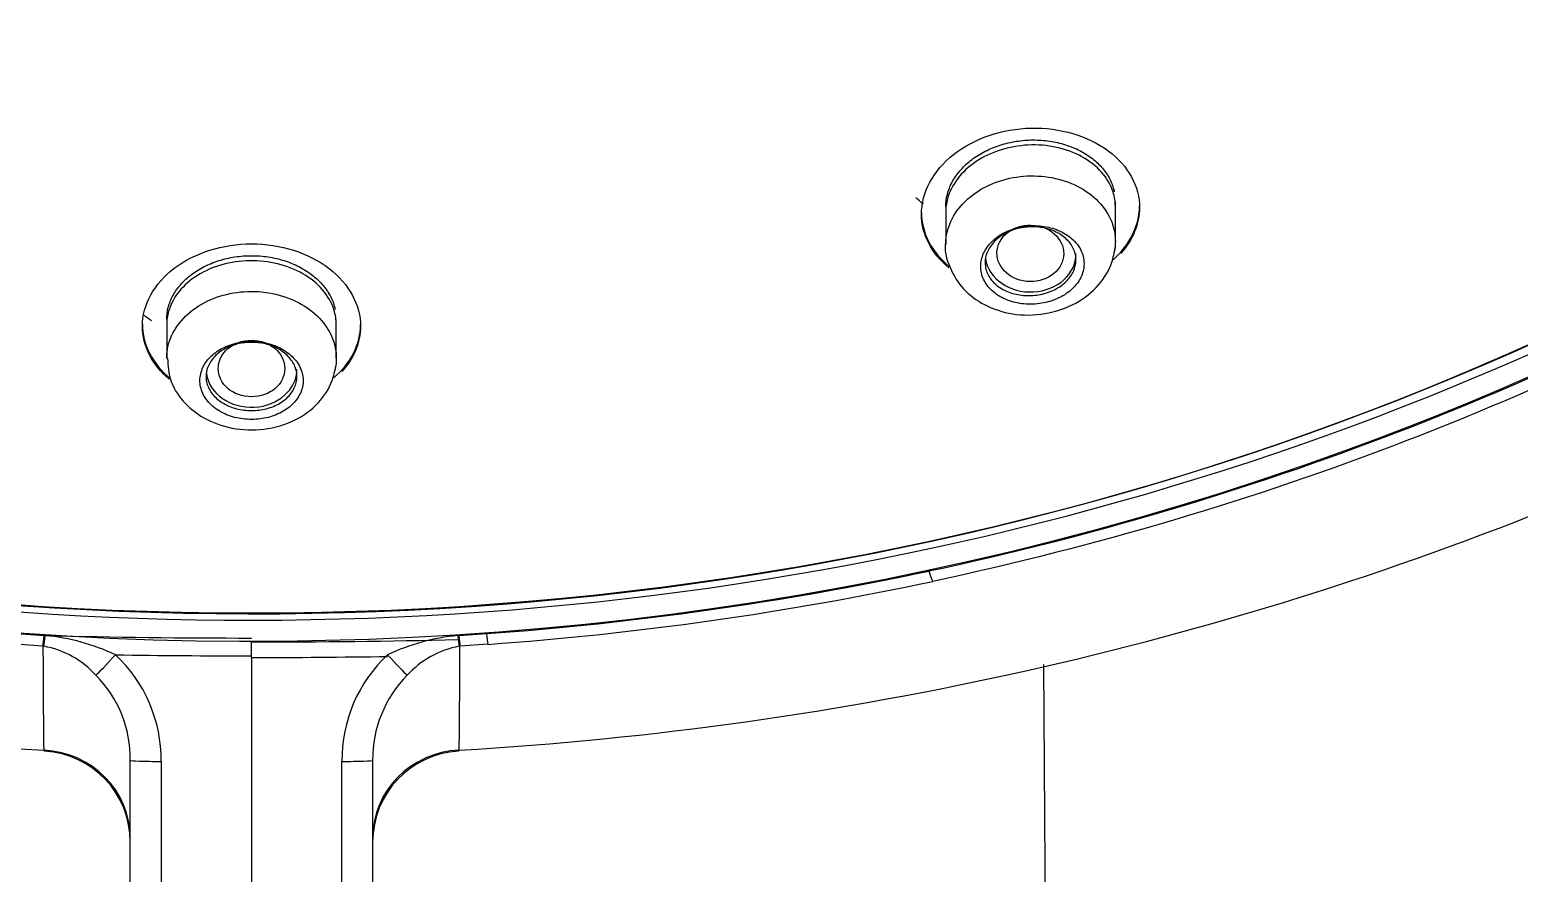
# Model space of a CAD drawing. Header units: millimetres. Extents: x -60 to 7633, y -2614 to 2146.
# Drawn here: x 3012.93 to 3037.52, y 983.89 to 997.8 of the extents above; entities that cross this region are included whole.
import ezdxf

# ---------------------------------------------------------------- set-up
doc = ezdxf.new("R2010")
doc.units = ezdxf.units.MM
doc.layers.get('0').update_dxf_attribs({"color": 250})

msp = doc.modelspace()

# ---------------------------------------------------------------- linework, layer by layer
at = {"linetype": 'Continuous'}
for p, q in [((3028.052, 994.88), (3028.052, 994.26)), ((3030.852, 994.311), (3030.852, 994.966)), ((3015.192, 993.02), (3015.192, 992.384)), ((3017.992, 992.384), (3017.992, 993.02)), ((3013.15, 987.632), (3012.692, 987.663)), ((3012.714, 987.839), (3013.17, 987.809)), ((3013.17, 987.809), (3013.186, 987.807)), ((3019.998, 987.807), (3020.015, 987.809)), ((3020.015, 987.809), (3020.47, 987.839)), ((3020.492, 987.663), (3020.034, 987.632)), ((3013.163, 987.631), (3013.15, 987.632)), ((3016.592, 987.446), (3016.592, 968.956)), ((3020.034, 987.632), (3020.021, 987.631)), ((3014.592, 970.471), (3014.592, 985.748)), ((3015.1, 985.732), (3015.1, 970.455)), ((3018.084, 970.455), (3018.084, 985.732)), ((3018.592, 985.748), (3018.592, 970.471))]:
    msp.add_line(p, q, dxfattribs=at)
for centre, radius, start, end in [((3016.608, 1041.465), 53.765, 274.1195, 281.9874), ((3016.663, 1041.208), 53.682, 274.0905, 282.0154), ((3012.877, 984.395), 3.426, 64.6039, 84.8165), ((2344.865, 988.611), 671.729, 359.900636, 359.922474), ((3020.307, 984.395), 3.426, 95.1828, 115.3968), ((3201.169, 988.13), 188.02, 180.15164, 180.67471), ((3012.902, 986.15), 1.503, 41.7941, 80.0268), ((3012.73, 985.756), 2.371, 359.4213, 47.0086), ((3020.463, 985.752), 2.379, 133.0797, 180.4904), ((3020.32, 986.082), 1.578, 100.9079, 137.2713), ((2831.75, 988.131), 188.284, 359.32618, 359.84811), ((-16471.162, 848.509), 19501.327, 0.0942894, 0.4078597), ((3012.639, 985.774), 1.953, 359.2413, 44.8749), ((3020.554, 985.77), 1.962, 135.2408, 180.6429), ((3013.092, 984.401), 1.5, 0.004, 86.7573), ((3020.092, 984.402), 1.5, 93.2464, 179.996)]:
    msp.add_arc(centre, radius, start, end, dxfattribs=at)
for centre, major_axis, ratio in [((3016.592, 1025.663), (44.7, 0), 0.838671), ((3029.449, 994.113), (-0.551, 0.01), 0.844508), ((3016.592, 992.212), (-0.55, 0), 0.846415)]:
    msp.add_ellipse(centre, major_axis=major_axis, ratio=ratio, dxfattribs=at)
for centre, major_axis, ratio, start_param, end_param in [((3016.592, 1025.749), (-45.35, 0), 0.838671, 1.980202, 3.571695), ((3016.592, 1025.541), (-44.564, 0), 0.838671, 0.079176, 3.011959), ((3016.592, 1025.886), (-45.1, 0), 0.838671, 0.292927, 2.913253), ((3016.592, 1025.749), (-45.35, 0), 0.838671, 0.963986, 1.980202), ((3029.452, 994.105), (0.75, 0), 0.838671, 3.273094, 6.283185), ((3016.592, 992.203), (-0.75, 0), 0.838671, 0.124413, 3.141593), ((3016.649, 1127.331), (0, -139.629), 0.616477, 0.044403, 0.12961), ((3027.775, 989.145), (0.104, -0.489), 0.134164, -1.009042, -0.467128), ((3013.17, 988.081), (-0.032, -0.499), 0.040971, 0.454532, 0.996133), ((3013.186, 988.08), (-0.038, -0.499), 0.049729, 0.454517, 0.996748), ((3016.535, 1127.331), (0, 139.564), 1, 3.117597, 3.142004), ((3016.649, 1127.331), (0, 139.629), 1, 3.141187, 3.165589), ((3019.998, 988.08), (0.038, -0.499), 0.049729, -0.996748, -0.454517), ((3020.015, 988.081), (0.032, -0.499), 0.040971, -0.996133, -0.454532), ((3020.47, 988.112), (0.036, -0.499), 0.046444, -0.996503, -0.454866), ((3014.334, 987.507), (-0.335, -0.371), 0.040591, 0.342154, 1.563535), ((3016.535, 1127.059), (0, 139.586), 1, 3.125912, 3.142001), ((3016.649, 1127.059), (0, 139.613), 1, 3.141184, 3.157273), ((3018.851, 987.507), (0.335, -0.371), 0.040591, 4.71965, 5.941031), ((3013.092, 984.466), (1.5, 0), 0.967333, 0, 1.523747), ((3015.092, 985.748), (0.5, 0), 0.032586, 3.141593, 4.72896), ((3018.092, 985.748), (-0.5, 0), 0.032586, 1.554225, 3.141593), ((3020.092, 984.468), (1.5, 0), 0.967253, 1.617833, 3.141593)]:
    msp.add_ellipse(centre, major_axis=major_axis, ratio=ratio, start_param=start_param, end_param=end_param, dxfattribs=at)
for points, knots in [([(3005.346, 988.702), (3002.658, 989.275), (3000.07, 990.044), (2995.085, 991.959), (2992.668, 993.119), (2988.155, 995.769), (2986.061, 997.252), (2982.195, 1000.531), (2980.421, 1002.338), (2977.333, 1006.135), (2976, 1008.138), (2973.763, 1012.356), (2972.867, 1014.568), (2971.58, 1019.029), (2971.176, 1021.3), (2970.862, 1025.923), (2970.957, 1028.245), (2971.634, 1032.797), (2972.215, 1035.044), (2973.878, 1039.478), (2974.939, 1041.604), (2977.49, 1045.66), (2978.992, 1047.605), (2982.409, 1051.251), (2984.291, 1052.92), (2988.388, 1055.961), (2990.627, 1057.343), (2995.344, 1059.733), (2997.804, 1060.737), (3002.923, 1062.37), (3005.602, 1063.001), (3009.689, 1063.632), (3011.064, 1063.79), (3013.822, 1064.001), (3015.222, 1064.053), (3016.592, 1064.053)], [0, 0, 0, 0, 0.0625, 0.0625, 0.125, 0.125, 0.1875, 0.1875, 0.25, 0.25, 0.3125, 0.3125, 0.375, 0.375, 0.4375, 0.4375, 0.5, 0.5, 0.5625, 0.5625, 0.625, 0.625, 0.6875, 0.6875, 0.75, 0.75, 0.8125, 0.8125, 0.875, 0.875, 0.9375, 0.9375, 0.96875, 0.96875, 1, 1, 1, 1]), ([(3016.592, 1064.053), (3017.962, 1064.053), (3019.356, 1064.001), (3022.091, 1063.793), (3023.449, 1063.638), (3027.494, 1063.018), (3030.176, 1062.393), (3035.329, 1060.757), (3037.794, 1059.753), (3042.504, 1057.374), (3044.754, 1055.988), (3048.862, 1052.947), (3050.742, 1051.281), (3054.15, 1047.655), (3055.669, 1045.696), (3058.227, 1041.639), (3059.286, 1039.522), (3060.951, 1035.106), (3061.541, 1032.836), (3062.224, 1028.285), (3062.322, 1025.988), (3062.015, 1021.347), (3061.612, 1019.067), (3060.332, 1014.608), (3059.448, 1012.414), (3057.207, 1008.174), (3055.874, 1006.167), (3052.796, 1002.374), (3051.032, 1000.571), (3047.162, 997.28), (3045.073, 995.799), (3040.591, 993.159), (3038.18, 991.994), (3033.146, 990.053), (3030.526, 989.275), (3027.838, 988.702)], [0, 0, 0, 0, 0.03125, 0.03125, 0.0625, 0.0625, 0.125, 0.125, 0.1875, 0.1875, 0.25, 0.25, 0.3125, 0.3125, 0.375, 0.375, 0.4375, 0.4375, 0.5, 0.5, 0.5625, 0.5625, 0.625, 0.625, 0.6875, 0.6875, 0.75, 0.75, 0.8125, 0.8125, 0.875, 0.875, 0.9375, 0.9375, 1, 1, 1, 1]), ([(3016.592, 1063.798), (3011.072, 1063.799), (3005.746, 1062.982), (2995.475, 1059.741), (2990.651, 1057.302), (2984.526, 1052.771), (2982.651, 1051.113), (2979.244, 1047.49), (2977.745, 1045.556), (2975.2, 1041.522), (2974.142, 1039.409), (2972.48, 1034.997), (2971.899, 1032.762), (2971.219, 1028.233), (2971.122, 1025.923), (2971.429, 1021.321), (2971.828, 1019.061), (2973.104, 1014.621), (2973.993, 1012.42), (2976.217, 1008.22), (2977.541, 1006.226), (2980.611, 1002.447), (2982.376, 1000.648), (2986.221, 997.383), (2988.304, 995.907), (2992.795, 993.269), (2995.199, 992.115), (3000.159, 990.208), (3002.735, 989.443), (3005.41, 988.873)], [0, 0, 0, 0, 0.125, 0.125, 0.25, 0.25, 0.3125, 0.3125, 0.375, 0.375, 0.4375, 0.4375, 0.5, 0.5, 0.5625, 0.5625, 0.625, 0.625, 0.6875, 0.6875, 0.75, 0.75, 0.8125, 0.8125, 0.875, 0.875, 0.9375, 0.9375, 1, 1, 1, 1]), ([(3027.775, 988.873), (3030.448, 989.443), (3033.03, 990.209), (3038.014, 992.127), (3040.419, 993.285), (3044.88, 995.908), (3046.959, 997.38), (3050.812, 1000.651), (3052.569, 1002.442), (3055.634, 1006.214), (3056.961, 1008.209), (3059.194, 1012.425), (3060.075, 1014.608), (3061.352, 1019.042), (3061.754, 1021.309), (3062.063, 1025.926), (3061.967, 1028.211), (3061.291, 1032.738), (3060.704, 1034.996), (3059.051, 1039.39), (3057.999, 1041.496), (3055.456, 1045.533), (3053.947, 1047.481), (3050.558, 1051.089), (3048.688, 1052.747), (3044.604, 1055.773), (3042.365, 1057.152), (3037.681, 1059.519), (3035.23, 1060.518), (3030.104, 1062.146), (3027.436, 1062.768), (3022.071, 1063.59), (3019.351, 1063.799), (3016.592, 1063.798)], [0, 0, 0, 0, 0.0625, 0.0625, 0.125, 0.125, 0.1875, 0.1875, 0.25, 0.25, 0.3125, 0.3125, 0.375, 0.375, 0.4375, 0.4375, 0.5, 0.5, 0.5625, 0.5625, 0.625, 0.625, 0.6875, 0.6875, 0.75, 0.75, 0.8125, 0.8125, 0.875, 0.875, 0.9375, 0.9375, 1, 1, 1, 1]), ([(2972.658, 1008.226), (2973.146, 1007.436), (2973.665, 1006.658), (2975.862, 1003.601), (2977.751, 1001.472), (2981.968, 997.551), (2984.325, 995.742), (2989.399, 992.544), (2992.086, 991.167), (2997.755, 988.849), (3000.767, 987.906), (3006.878, 986.538), (3009.991, 986.101), (3013.163, 985.915)], [0, 0, 0, 0, 0.062751, 0.062751, 0.250201, 0.250201, 0.43765, 0.43765, 0.6251, 0.6251, 0.81255, 0.81255, 1, 1, 1, 1]), ([(3020.022, 985.917), (3023.207, 986.104), (3026.335, 986.546), (3032.418, 987.909), (3035.405, 988.839), (3041.123, 991.179), (3043.81, 992.561), (3048.85, 995.738), (3051.225, 997.557), (3055.393, 1001.438), (3057.216, 1003.489), (3058.813, 1005.68)], [0, 0, 0, 0, 0.201257, 0.201257, 0.402514, 0.402514, 0.603771, 0.603771, 0.805028, 0.805028, 1, 1, 1, 1]), ([(3027.652, 994.759), (3027.652, 995.118), (3027.846, 995.479), (3028.514, 996.008), (3028.989, 996.17), (3029.934, 996.191), (3030.401, 996.053), (3031.066, 995.561), (3031.253, 995.216), (3031.251, 994.603), (3031.14, 994.336), (3030.942, 994.11)], [0, 0, 0, 0, 0.210225, 0.210225, 0.420449, 0.420449, 0.630674, 0.630674, 0.840898, 0.840898, 1, 1, 1, 1]), ([(3030.852, 994.883), (3030.852, 994.965), (3030.839, 995.047), (3030.814, 995.126), (3030.777, 995.241), (3030.713, 995.352), (3030.626, 995.45), (3030.54, 995.549), (3030.428, 995.636), (3030.301, 995.706), (3030.176, 995.775), (3030.031, 995.829), (3029.88, 995.862), (3029.73, 995.894), (3029.57, 995.907), (3029.412, 995.899), (3029.257, 995.892), (3029.099, 995.863), (3028.953, 995.817), (3028.808, 995.771), (3028.671, 995.705), (3028.552, 995.626), (3028.433, 995.547), (3028.33, 995.451), (3028.251, 995.348), (3028.171, 995.244), (3028.113, 995.13), (3028.081, 995.014), (3028.062, 994.942), (3028.052, 994.869), (3028.052, 994.796)], [0, 0, 0, 0, 0.075338, 0.075338, 0.075338, 0.18495, 0.18495, 0.18495, 0.294565, 0.294565, 0.294565, 0.403297, 0.403297, 0.403297, 0.510764, 0.510764, 0.510764, 0.6171, 0.6171, 0.6171, 0.72279, 0.72279, 0.72279, 0.828477, 0.828477, 0.828477, 0.934795, 0.934795, 0.934795, 1, 1, 1, 1]), ([(3028.112, 995.188), (3028.125, 995.222), (3028.141, 995.255), (3028.193, 995.354), (3028.236, 995.416), (3028.338, 995.535), (3028.398, 995.592), (3028.528, 995.695), (3028.598, 995.741), (3028.714, 995.803), (3028.754, 995.823), (3028.836, 995.858), (3028.877, 995.874), (3028.962, 995.903), (3029.006, 995.916), (3029.094, 995.939), (3029.139, 995.948), (3029.276, 995.972), (3029.367, 995.981), (3029.551, 995.986), (3029.644, 995.981), (3029.824, 995.958), (3029.911, 995.939), (3030.039, 995.902), (3030.08, 995.888), (3030.161, 995.857), (3030.2, 995.84), (3030.313, 995.785), (3030.384, 995.743), (3030.513, 995.647), (3030.57, 995.595), (3030.67, 995.484), (3030.714, 995.424), (3030.782, 995.299), (3030.808, 995.234), (3030.829, 995.155), (3030.832, 995.143), (3030.835, 995.13)], [0, 0, 0, 0, 0.036526, 0.036526, 0.109576, 0.109576, 0.182627, 0.182627, 0.255678, 0.255678, 0.292203, 0.292203, 0.328729, 0.328729, 0.365254, 0.365254, 0.401779, 0.401779, 0.47483, 0.47483, 0.547881, 0.547881, 0.620932, 0.620932, 0.657457, 0.657457, 0.693983, 0.693983, 0.767033, 0.767033, 0.840084, 0.840084, 0.913135, 0.913135, 0.986186, 0.986186, 1, 1, 1, 1]), ([(3028.053, 994.305), (3028.055, 994.341), (3028.059, 994.377), (3028.065, 994.413), (3028.087, 994.536), (3028.136, 994.659), (3028.209, 994.771), (3028.281, 994.882), (3028.378, 994.986), (3028.492, 995.073), (3028.606, 995.16), (3028.74, 995.233), (3028.884, 995.286), (3029.026, 995.339), (3029.182, 995.373), (3029.338, 995.386), (3029.493, 995.398), (3029.653, 995.39), (3029.804, 995.362), (3029.955, 995.333), (3030.101, 995.284), (3030.231, 995.218), (3030.361, 995.151), (3030.477, 995.066), (3030.571, 994.969), (3030.666, 994.872), (3030.739, 994.76), (3030.787, 994.643), (3030.817, 994.569), (3030.837, 994.492), (3030.846, 994.415)], [0, 0, 0, 0, 0.032468, 0.032468, 0.032468, 0.145346, 0.145346, 0.145346, 0.257774, 0.257774, 0.257774, 0.369717, 0.369717, 0.369717, 0.481324, 0.481324, 0.481324, 0.592858, 0.592858, 0.592858, 0.704602, 0.704602, 0.704602, 0.816771, 0.816771, 0.816771, 0.92943, 0.92943, 0.92943, 1, 1, 1, 1]), ([(3028.052, 994.879), (3028.052, 994.949), (3028.061, 995.018), (3028.088, 995.12), (3028.099, 995.154), (3028.112, 995.188)], [0, 0, 0, 0, 0.666667, 0.666667, 1, 1, 1, 1]), ([(3030.815, 994.009), (3031.095, 994.26), (3031.251, 994.578), (3031.252, 994.895), (3031.252, 994.896), (3031.252, 994.897)], [0, 0, 0, 0, 0.9967353, 0.9967353, 1, 1, 1, 1]), ([(3030.331, 994.005), (3030.322, 994.078), (3030.295, 994.151), (3030.254, 994.217), (3030.212, 994.283), (3030.155, 994.344), (3030.085, 994.395), (3030.017, 994.445), (3029.934, 994.487), (3029.846, 994.517), (3029.759, 994.546), (3029.663, 994.564), (3029.566, 994.569), (3029.472, 994.574), (3029.374, 994.566), (3029.281, 994.547), (3029.189, 994.527), (3029.1, 994.496), (3029.021, 994.455), (3028.942, 994.415), (3028.871, 994.363), (3028.813, 994.306), (3028.755, 994.248), (3028.709, 994.183), (3028.678, 994.115), (3028.646, 994.045), (3028.63, 993.972), (3028.63, 993.9), (3028.629, 993.827), (3028.645, 993.754), (3028.677, 993.686), (3028.709, 993.617), (3028.757, 993.552), (3028.818, 993.496), (3028.879, 993.441), (3028.955, 993.392), (3029.038, 993.356), (3029.121, 993.32), (3029.215, 993.295), (3029.31, 993.283), (3029.404, 993.271), (3029.503, 993.271), (3029.598, 993.284), (3029.692, 993.296), (3029.784, 993.321), (3029.868, 993.355), (3029.952, 993.389), (3030.029, 993.434), (3030.093, 993.486), (3030.158, 993.539), (3030.213, 993.599), (3030.253, 993.664), (3030.293, 993.729), (3030.32, 993.8), (3030.33, 993.871), (3030.337, 993.916), (3030.337, 993.961), (3030.331, 994.005)], [0, 0, 0, 0, 0.055353, 0.055353, 0.055353, 0.11072, 0.11072, 0.11072, 0.165828, 0.165828, 0.165828, 0.220043, 0.220043, 0.220043, 0.273217, 0.273217, 0.273217, 0.325624, 0.325624, 0.325624, 0.377798, 0.377798, 0.377798, 0.430329, 0.430329, 0.430329, 0.483684, 0.483684, 0.483684, 0.538052, 0.538052, 0.538052, 0.593238, 0.593238, 0.593238, 0.648651, 0.648651, 0.648651, 0.703496, 0.703496, 0.703496, 0.757175, 0.757175, 0.757175, 0.809662, 0.809662, 0.809662, 0.861546, 0.861546, 0.861546, 0.913698, 0.913698, 0.913698, 0.966828, 0.966828, 0.966828, 1, 1, 1, 1]), ([(3030.202, 994.005), (3030.202, 993.941), (3030.188, 993.876), (3030.16, 993.816), (3030.132, 993.755), (3030.089, 993.696), (3030.036, 993.645), (3029.983, 993.594), (3029.918, 993.549), (3029.846, 993.513), (3029.776, 993.478), (3029.696, 993.452), (3029.615, 993.435), (3029.534, 993.419), (3029.449, 993.413), (3029.367, 993.418), (3029.285, 993.422), (3029.203, 993.437), (3029.129, 993.462), (3029.054, 993.486), (3028.984, 993.521), (3028.925, 993.563), (3028.865, 993.606), (3028.815, 993.658), (3028.778, 993.714), (3028.741, 993.77), (3028.716, 993.833), (3028.707, 993.897), (3028.698, 993.96), (3028.703, 994.027), (3028.722, 994.09), (3028.742, 994.154), (3028.776, 994.216), (3028.822, 994.272), (3028.868, 994.327), (3028.926, 994.377), (3028.993, 994.418), (3029.059, 994.459), (3029.135, 994.492), (3029.214, 994.515), (3029.293, 994.537), (3029.377, 994.549), (3029.46, 994.551), (3029.543, 994.553), (3029.627, 994.544), (3029.705, 994.525), (3029.783, 994.506), (3029.858, 994.476), (3029.922, 994.438), (3029.988, 994.4), (3030.045, 994.353), (3030.089, 994.301), (3030.134, 994.248), (3030.166, 994.188), (3030.185, 994.126), (3030.196, 994.087), (3030.202, 994.046), (3030.202, 994.005)], [0, 0, 0, 0, 0.054145, 0.054145, 0.054145, 0.108324, 0.108324, 0.108324, 0.161976, 0.161976, 0.161976, 0.214913, 0.214913, 0.214913, 0.2675, 0.2675, 0.2675, 0.320273, 0.320273, 0.320273, 0.373662, 0.373662, 0.373662, 0.427793, 0.427793, 0.427793, 0.482443, 0.482443, 0.482443, 0.537168, 0.537168, 0.537168, 0.591525, 0.591525, 0.591525, 0.645269, 0.645269, 0.645269, 0.698419, 0.698419, 0.698419, 0.751222, 0.751222, 0.751222, 0.804034, 0.804034, 0.804034, 0.857206, 0.857206, 0.857206, 0.910963, 0.910963, 0.910963, 0.965322, 0.965322, 0.965322, 1, 1, 1, 1]), ([(3028.054, 994.314), (3028.054, 994.313), (3028.02, 994.177), (3028.105, 993.871), (3028.327, 993.51), (3028.692, 993.239), (3029.161, 993.088), (3029.698, 993.09), (3030.204, 993.262), (3030.588, 993.565), (3030.795, 993.911), (3030.833, 994.12), (3030.847, 994.209)], [0, 0, 0, 0, 0.000963, 0.113751, 0.220489, 0.330034, 0.448935, 0.57558, 0.705781, 0.825291, 0.936329, 1, 1, 1, 1]), ([(3014.792, 992.911), (3014.792, 993.264), (3014.985, 993.615), (3015.649, 994.12), (3016.121, 994.271), (3017.067, 994.27), (3017.537, 994.121), (3018.207, 993.608), (3018.394, 993.256), (3018.391, 992.644), (3018.281, 992.383), (3018.086, 992.166)], [0, 0, 0, 0, 0.210325, 0.210325, 0.42065, 0.42065, 0.630975, 0.630975, 0.8413, 0.8413, 1, 1, 1, 1]), ([(3015.234, 993.274), (3015.24, 993.29), (3015.245, 993.306), (3015.265, 993.355), (3015.28, 993.388), (3015.333, 993.484), (3015.375, 993.544), (3015.476, 993.659), (3015.535, 993.713), (3015.664, 993.811), (3015.735, 993.855), (3015.85, 993.914), (3015.89, 993.932), (3015.971, 993.965), (3016.012, 993.98), (3016.139, 994.02), (3016.228, 994.041), (3016.41, 994.068), (3016.501, 994.075), (3016.685, 994.075), (3016.778, 994.068), (3016.959, 994.04), (3017.047, 994.02), (3017.175, 993.979), (3017.217, 993.964), (3017.298, 993.931), (3017.337, 993.913), (3017.451, 993.855), (3017.522, 993.811), (3017.652, 993.711), (3017.71, 993.658), (3017.785, 993.572), (3017.808, 993.542), (3017.851, 993.481), (3017.871, 993.449), (3017.923, 993.354), (3017.949, 993.289), (3017.969, 993.21), (3017.972, 993.198), (3017.975, 993.186)], [0, 0, 0, 0, 0.017526, 0.017526, 0.053447, 0.053447, 0.125289, 0.125289, 0.19713, 0.19713, 0.268972, 0.268972, 0.304892, 0.304892, 0.340813, 0.340813, 0.412655, 0.412655, 0.484496, 0.484496, 0.556337, 0.556337, 0.628179, 0.628179, 0.6641, 0.6641, 0.70002, 0.70002, 0.771862, 0.771862, 0.843703, 0.843703, 0.879624, 0.879624, 0.915545, 0.915545, 0.987386, 0.987386, 1, 1, 1, 1]), ([(3017.992, 992.936), (3017.992, 993.019), (3017.979, 993.101), (3017.954, 993.181), (3017.917, 993.297), (3017.853, 993.41), (3017.766, 993.511), (3017.679, 993.611), (3017.568, 993.702), (3017.442, 993.775), (3017.317, 993.847), (3017.174, 993.904), (3017.024, 993.941), (3016.876, 993.977), (3016.717, 993.995), (3016.561, 993.992), (3016.406, 993.989), (3016.249, 993.967), (3016.104, 993.926), (3015.958, 993.885), (3015.821, 993.824), (3015.701, 993.75), (3015.582, 993.675), (3015.477, 993.584), (3015.397, 993.484), (3015.315, 993.383), (3015.256, 993.271), (3015.223, 993.157), (3015.203, 993.085), (3015.192, 993.011), (3015.192, 992.937)], [0, 0, 0, 0, 0.075431, 0.075431, 0.075431, 0.185047, 0.185047, 0.185047, 0.293765, 0.293765, 0.293765, 0.401216, 0.401216, 0.401216, 0.507543, 0.507543, 0.507543, 0.613237, 0.613237, 0.613237, 0.718943, 0.718943, 0.718943, 0.825293, 0.825293, 0.825293, 0.93275, 0.93275, 0.93275, 1, 1, 1, 1]), ([(3015.193, 992.378), (3015.192, 992.428), (3015.196, 992.477), (3015.204, 992.526), (3015.225, 992.649), (3015.273, 992.771), (3015.344, 992.881), (3015.415, 992.992), (3015.512, 993.094), (3015.626, 993.18), (3015.739, 993.265), (3015.873, 993.337), (3016.016, 993.388), (3016.159, 993.438), (3016.315, 993.47), (3016.471, 993.481), (3016.627, 993.492), (3016.787, 993.481), (3016.938, 993.451), (3017.089, 993.421), (3017.236, 993.369), (3017.366, 993.302), (3017.496, 993.234), (3017.613, 993.147), (3017.707, 993.049), (3017.802, 992.951), (3017.876, 992.839), (3017.924, 992.722), (3017.955, 992.649), (3017.975, 992.573), (3017.985, 992.497)], [0, 0, 0, 0, 0.0446344, 0.0446344, 0.0446344, 0.1563533, 0.1563533, 0.1563533, 0.2678754, 0.2678754, 0.2678754, 0.37896, 0.37896, 0.37896, 0.4895625, 0.4895625, 0.4895625, 0.5998221, 0.5998221, 0.5998221, 0.709994, 0.709994, 0.709994, 0.8203598, 0.8203598, 0.8203598, 0.9311371, 0.9311371, 0.9311371, 1, 1, 1, 1]), ([(3015.192, 993.02), (3015.192, 993.089), (3015.201, 993.157), (3015.223, 993.24), (3015.228, 993.257), (3015.234, 993.274)], [0, 0, 0, 0, 0.795906, 0.795906, 1, 1, 1, 1]), ([(3017.949, 992.061), (3018.232, 992.301), (3018.391, 992.615), (3018.392, 992.935), (3018.392, 992.936), (3018.392, 992.938)], [0, 0, 0, 0, 0.9962039, 0.9962039, 1, 1, 1, 1]), ([(3017.44, 992.08), (3017.43, 992.152), (3017.403, 992.225), (3017.362, 992.291), (3017.32, 992.357), (3017.262, 992.419), (3017.193, 992.472), (3017.125, 992.523), (3017.044, 992.567), (3016.956, 992.598), (3016.87, 992.629), (3016.776, 992.649), (3016.681, 992.657), (3016.587, 992.664), (3016.491, 992.66), (3016.399, 992.643), (3016.308, 992.627), (3016.219, 992.599), (3016.141, 992.562), (3016.061, 992.524), (3015.989, 992.475), (3015.93, 992.42), (3015.871, 992.364), (3015.823, 992.3), (3015.791, 992.233), (3015.759, 992.165), (3015.741, 992.091), (3015.74, 992.019), (3015.74, 991.946), (3015.756, 991.871), (3015.788, 991.802), (3015.82, 991.733), (3015.869, 991.667), (3015.93, 991.61), (3015.991, 991.553), (3016.067, 991.503), (3016.15, 991.465), (3016.232, 991.428), (3016.324, 991.401), (3016.418, 991.386), (3016.51, 991.372), (3016.607, 991.369), (3016.7, 991.378), (3016.792, 991.387), (3016.884, 991.407), (3016.967, 991.438), (3017.051, 991.469), (3017.129, 991.51), (3017.194, 991.559), (3017.261, 991.609), (3017.317, 991.668), (3017.358, 991.732), (3017.4, 991.797), (3017.428, 991.868), (3017.439, 991.94), (3017.446, 991.986), (3017.446, 992.033), (3017.44, 992.08)], [0, 0, 0, 0, 0.054813, 0.054813, 0.054813, 0.10967, 0.10967, 0.10967, 0.163856, 0.163856, 0.163856, 0.217006, 0.217006, 0.217006, 0.269401, 0.269401, 0.269401, 0.321579, 0.321579, 0.321579, 0.374128, 0.374128, 0.374128, 0.427511, 0.427511, 0.427511, 0.481908, 0.481908, 0.481908, 0.53711, 0.53711, 0.53711, 0.59252, 0.59252, 0.59252, 0.647342, 0.647342, 0.647342, 0.700989, 0.700989, 0.700989, 0.753451, 0.753451, 0.753451, 0.805332, 0.805332, 0.805332, 0.857505, 0.857505, 0.857505, 0.910668, 0.910668, 0.910668, 0.965042, 0.965042, 0.965042, 1, 1, 1, 1]), ([(3017.342, 992.08), (3017.342, 992.016), (3017.327, 991.952), (3017.299, 991.892), (3017.271, 991.832), (3017.228, 991.775), (3017.174, 991.726), (3017.12, 991.677), (3017.055, 991.634), (3016.982, 991.601), (3016.91, 991.568), (3016.829, 991.544), (3016.747, 991.531), (3016.665, 991.519), (3016.58, 991.516), (3016.497, 991.524), (3016.415, 991.532), (3016.334, 991.55), (3016.26, 991.577), (3016.186, 991.605), (3016.117, 991.642), (3016.059, 991.685), (3016, 991.73), (3015.951, 991.782), (3015.915, 991.838), (3015.879, 991.895), (3015.855, 991.957), (3015.846, 992.02), (3015.837, 992.083), (3015.843, 992.149), (3015.863, 992.211), (3015.882, 992.273), (3015.917, 992.334), (3015.963, 992.388), (3016.01, 992.441), (3016.069, 992.49), (3016.137, 992.529), (3016.203, 992.567), (3016.28, 992.598), (3016.361, 992.618), (3016.44, 992.637), (3016.525, 992.647), (3016.609, 992.645), (3016.692, 992.644), (3016.776, 992.632), (3016.853, 992.61), (3016.931, 992.588), (3017.005, 992.556), (3017.069, 992.516), (3017.133, 992.476), (3017.189, 992.427), (3017.232, 992.374), (3017.276, 992.32), (3017.308, 992.26), (3017.325, 992.199), (3017.337, 992.16), (3017.342, 992.12), (3017.342, 992.08)], [0, 0, 0, 0, 0.054641, 0.054641, 0.054641, 0.109299, 0.109299, 0.109299, 0.163671, 0.163671, 0.163671, 0.217332, 0.217332, 0.217332, 0.270275, 0.270275, 0.270275, 0.322862, 0.322862, 0.322862, 0.375629, 0.375629, 0.375629, 0.429009, 0.429009, 0.429009, 0.483132, 0.483132, 0.483132, 0.537777, 0.537777, 0.537777, 0.592502, 0.592502, 0.592502, 0.646865, 0.646865, 0.646865, 0.700614, 0.700614, 0.700614, 0.753769, 0.753769, 0.753769, 0.806572, 0.806572, 0.806572, 0.859382, 0.859382, 0.859382, 0.912547, 0.912547, 0.912547, 0.966297, 0.966297, 0.966297, 1, 1, 1, 1]), ([(3015.207, 992.377), (3015.212, 992.249), (3015.229, 992.009), (3015.452, 991.654), (3015.801, 991.374), (3016.269, 991.203), (3016.806, 991.184), (3017.316, 991.334), (3017.707, 991.62), (3017.924, 991.958), (3017.967, 992.166), (3017.985, 992.257)], [0, 0, 0, 0, 0.092465, 0.201217, 0.31375, 0.436021, 0.565365, 0.69851, 0.820658, 0.933562, 1, 1, 1, 1])]:
    msp.add_open_spline(points, degree=3, knots=knots, dxfattribs=at)
for points in [[(3027.682, 994.926), (3027.638, 994.961), (3027.596, 994.997), (3027.556, 995.035)], [(3027.652, 994.786), (3027.652, 994.45), (3027.82, 994.13), (3028.111, 993.897)], [(3028.104, 993.875), (3027.818, 994.108), (3027.652, 994.426), (3027.652, 994.759)], [(3030.852, 994.313), (3030.852, 994.253), (3030.846, 994.194), (3030.834, 994.135)], [(3030.846, 994.415), (3030.85, 994.381), (3030.852, 994.347), (3030.852, 994.313)], [(3014.94, 993.002), (3014.899, 993.03), (3014.859, 993.06), (3014.82, 993.091)], [(3014.792, 992.939), (3014.792, 992.612), (3014.956, 992.295), (3015.242, 992.055)], [(3015.233, 992.035), (3014.953, 992.274), (3014.792, 992.588), (3014.792, 992.911)], [(3017.992, 992.385), (3017.992, 992.324), (3017.986, 992.262), (3017.973, 992.202)], [(3017.985, 992.497), (3017.99, 992.459), (3017.992, 992.422), (3017.992, 992.385)], [(3013.179, 985.899), (3013.175, 985.898), (3013.169, 985.904), (3013.163, 985.915)], [(3013.183, 985.9), (3013.182, 985.899), (3013.181, 985.899), (3013.179, 985.899)], [(3020.022, 985.917), (3020.015, 985.905), (3020.009, 985.9), (3020.005, 985.9)]]:
    msp.add_open_spline(points, degree=3, dxfattribs=at)

doc.saveas('drawing.dxf')
